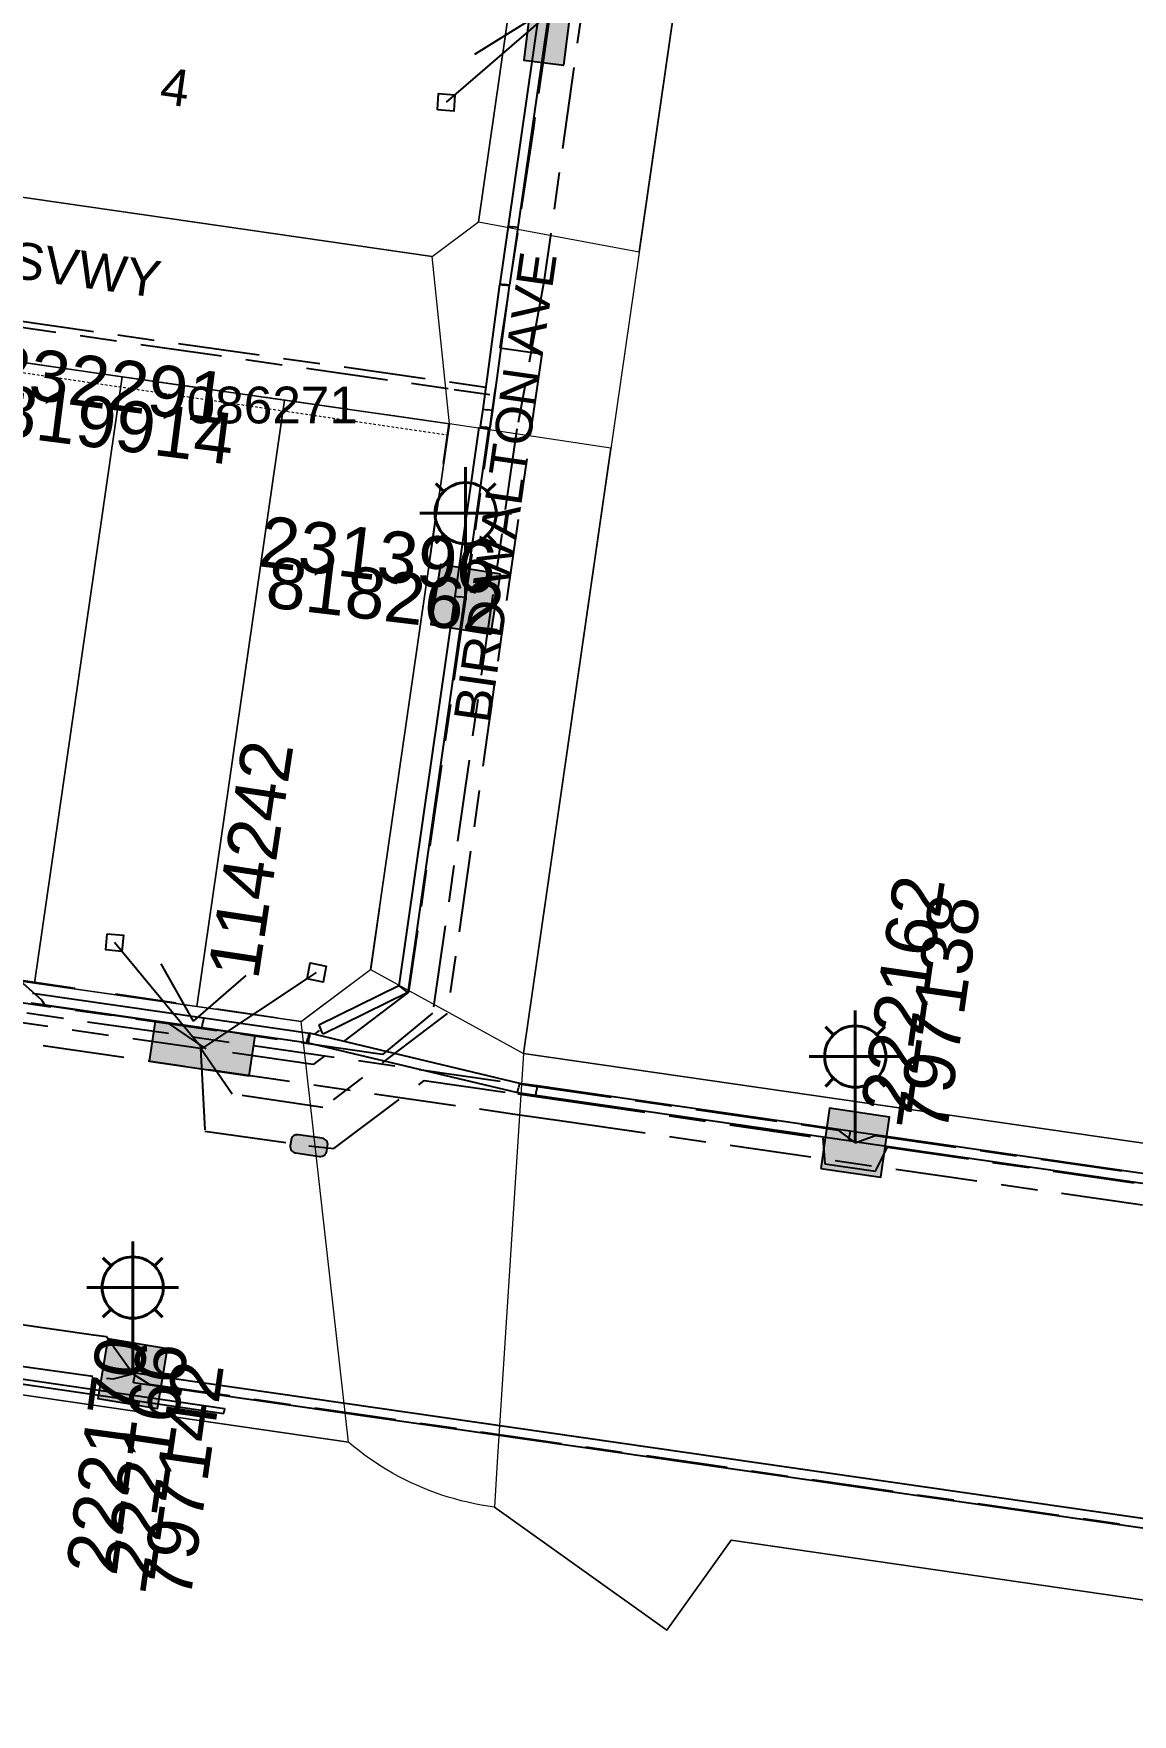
# Model space of a CAD drawing. Header units: metres. Extents: x 300545 to 301772, y 6244522 to 6246099.
# Drawn here: x 301083.4 to 301137.2, y 6244876.8 to 6244959.1 of the extents above; entities that cross this region are included whole.
import ezdxf
from ezdxf.enums import TextEntityAlignment as Align

# ---------------------------------------------------------------- set-up
doc = ezdxf.new("R2010")
doc.units = ezdxf.units.M
for name, pattern in [('Cable Exist UG', [8.2, 4, -1.2, 1.8, -1.2]), ('Dash', [5, 3, -2]), ('HIDDEN', [0.375, 0.25, -0.125]), ('HIDDEN2', [0.1875, 0.125, -0.0625])]:
    doc.linetypes.add(name, pattern=pattern)
doc.layers.get('0').update_dxf_attribs({"color": 6})
for name, color, linetype, lineweight in [('Cadastre Developer_SP_EXT', 9, 'Continuous', 5), ('Cadastre Land Parcels_SP_EXT', 9, 'Continuous', 5), ('Cadastre Other Property_SP_EXT', 9, 'HIDDEN', 5), ('Cadastre Roads_SP_EXT', 9, 'Continuous', 5)]:
    doc.layers.add(name, color=color, linetype=linetype, lineweight=lineweight)
for name, color, linetype in [('Duct_SP_EXT', 7, 'Continuous'), ('Equip_LV_EXT', 7, 'Continuous'), ('Equip_SP_SL_EXT', 7, 'Continuous'), ('Mains_HV_EXT', 7, 'Continuous'), ('Mains_LV_EXT', 7, 'Continuous'), ('Mains_LV_SL_EXT', 7, 'Continuous'), ('Mains_SL_EXT', 7, 'Continuous'), ('Services_SP_EXT', 7, 'Continuous'), ('SupportsUG_SP_LV_EXT', 7, 'Continuous'), ('SupportsUG_SP_LV_SL_EXT', 7, 'Continuous'), ('Trench_SP_EXT', 7, 'Continuous')]:
    doc.layers.add(name, color=color, linetype=linetype)
doc.styles.add('COLUMN_LABEL', font='arial.ttf')
doc.styles.add('iecARIAL', font='arial.ttf', dxfattribs={"height": 2})
doc.styles.add('POLE_LABEL', font='arial.ttf')
doc.styles.get("Standard").update_dxf_attribs({"font": 'arial.ttf'})

# ---------------------------------------------------------------- blocks, each defined once
blk = doc.blocks.new('COLUMN_EXT')
blk.add_hatch(color=256).paths.add_polyline_path([(-1.485, 1.485), (-1.485, -1.485), (1.485, -1.485), (1.485, 1.485)])
blk.add_lwpolyline([(-1.485, -1.485), (1.485, -1.485), (1.485, 1.485), (-1.485, 1.485)], close=True)
for tag, height, style, flags, p in [('ASSET_NUM', 2.5, 'COLUMN_LABEL', 8, (2, 2)), ('STRUCTURE_PLANT_NUMBER', 0.2, 'POLE_LABEL', 9, (1.813, 0.031)), ('STREET_CODE', 0.2, 'COLUMN_LABEL', 9, (1.813, -0.2))]:
    blk.add_attdef(tag, text='', height=height, dxfattribs=dict(style=style, flags=flags)).set_placement(p, align=Align.MIDDLE_LEFT)
at = {"flags": 9}
for tag, p in [('OWNED_BY', (1.813, -0.6)), ('STATE', (1.813, -0.8)), ('COLUMN_TYPE', (1.813, -0.4)), ('STREETNAME', (1.813, -1.6)), ('USAGE', (1.813, -1)), ('LEGEND', (1.813, -1.2)), ('LOCATION', (1.813, -1.4)), ('SUBURB', (1.813, -1.8)), ('NOTES', (1.813, -2))]:
    blk.add_attdef(tag, text='', height=0.2, dxfattribs=at).set_placement(p, align=Align.MIDDLE_LEFT)
at = {"flags": 1}
blk.add_attdef('Z', (1.813, -2.351), '', height=0.2, dxfattribs=at)
blk = doc.blocks.new('PILLAR_EXT')
blk.add_hatch(color=256).paths.add_polyline_path([(-2.475, 0.99), (-2.475, -0.99), (2.475, -0.99), (2.475, 0.99)])
blk.add_lwpolyline([(-2.475, -0.99), (2.475, -0.99), (2.475, 0.99), (-2.475, 0.99)], close=True)
at = {"style": 'iecARIAL', "flags": 8}
blk.add_attdef('ASSET_NUM', (1.5, 3.5), '', height=2.5, dxfattribs=at)
for tag, p, flags in [('OWNED_BY', (0, -0.2), 9), ('STATE', (0, -0.4), 9), ('SUPPORT_TYPE', (0, -0.6), 9), ('USAGE', (0, -0.8), 9), ('LEGEND', (0, -1), 9), ('STREETNAME', (0, -1.8), 9), ('LOCATION', (0, -1.2), 9), ('NOTES', (0, -1.4), 9), ('PARENT', (0, -1.6), 9), ('SUBURB', (0, -2), 1)]:
    blk.add_attdef(tag, p, '', height=0.2, dxfattribs=dict(flags=flags))
blk = doc.blocks.new('SL_LANTERN_EXT')
at = {"lineweight": 40}
for p, q in [((0, 1.968), (0, 6.468)), ((-1.459, 5.676), (-1.061, 5.278)), ((1.458, 5.676), (1.06, 5.278)), ((-2.25, 4.218), (2.25, 4.218)), ((-1.459, 2.759), (-1.061, 3.157)), ((0, 0), (0, 2.721)), ((1.458, 2.759), (1.06, 3.157))]:
    blk.add_line(p, q, dxfattribs=at)
blk.add_circle((0, 4.218), 1.5, dxfattribs=at)
at = {"style": 'iecARIAL', "flags": 8}
blk.add_attdef('ASSET_NUM', (1.5, 1.5), '', height=2.5, dxfattribs=at)
for tag, p, height, flags in [('CONSTRUCTED_VOLTAGE', (0.981, -0.653), 0.2, 9), ('CONTROL_TYPE', (0.981, -0.853), 0.2, 9), ('LNUMBER', (2.181, -3.253), 2.5, 8), ('OPERATING_VOLTAGE', (0.981, -1.653), 0.2, 9), ('LANTERN_PURPOSE', (0.981, -1.053), 0.2, 9), ('LANTERN_TYPE', (0.981, -1.253), 0.2, 9), ('NO_PHASES', (0.981, -1.453), 0.2, 9), ('ORIENTATION', (0.981, -1.853), 0.2, 9), ('OWNED_BY', (0.981, -2.053), 0.2, 9), ('STATE', (0.981, -2.253), 0.2, 9), ('CEXIST', (0.981, -2.653), 0.2, 9), ('USAGE', (0.981, -2.453), 0.2, 9), ('CNEW', (0.981, -2.853), 0.2, 9), ('CNUMBER', (0.981, -3.053), 0.2, 9), ('CREMOVE', (0.981, -3.253), 0.2, 9), ('CREPLACE', (0.981, -3.453), 0.2, 9), ('LKINGHEIGHT', (0.981, -3.653), 0.2, 9), ('LBRACKET', (0.981, -3.853), 0.2, 9), ('LBRACKETVOCAB', (0.981, -4.053), 0.2, 9), ('LCATEGORY', (0.981, -4.253), 0.2, 9), ('LCHARGE1', (0.981, -4.453), 0.2, 9), ('LCHARGE1PERCENT', (0.981, -4.653), 0.2, 9), ('LCHARGE2', (0.981, -4.853), 0.2, 9), ('LCHARGE2PERCENT', (0.981, -5.053), 0.2, 9), ('LCHARGE3', (0.981, -5.253), 0.2, 9), ('LCHARGE3PERCENT', (0.981, -5.453), 0.2, 9), ('LEXIST', (0.981, -5.653), 0.2, 9), ('LLAMP', (0.981, -5.853), 0.2, 9), ('LLAMPVOCAB', (0.981, -6.053), 0.2, 9), ('LMAST', (0.981, -6.253), 0.2, 9), ('LMASTVOCAB', (0.981, -6.453), 0.2, 9), ('LNEW', (0.981, -6.653), 0.2, 9), ('LANTNUMBER', (0.981, -6.853), 0.2, 9), ('LOUTREACH', (0.981, -7.253), 0.2, 9), ('LOUTREACHVOCAB', (0.981, -7.453), 0.2, 9), ('LRATECODE', (0.981, -7.653), 0.2, 9), ('LREMOVE', (0.981, -7.853), 0.2, 9), ('LREPLACE', (0.981, -8.053), 0.2, 9), ('LTYPE', (0.981, -8.253), 0.2, 9), ('STREETNAME', (0.981, -9.253), 0.2, 9), ('LTYPEVOCAB', (0.981, -8.453), 0.2, 9), ('LEGEND', (0.981, -8.653), 0.2, 9), ('LOCATION', (0.981, -8.853), 0.2, 9), ('NOTES', (0.981, -9.053), 0.2, 9), ('SUBURB', (0.981, -9.453), 0.2, 1)]:
    blk.add_attdef(tag, p, '', height=height, dxfattribs=dict(flags=flags))
blk = doc.blocks.new('CCP_EXT')
at = {"flags": 9}
for tag, p in [('USAGE', (0, -1.2)), ('LEGEND', (0, -1.4)), ('LIFE_SUPPORT', (0, -1.6)), ('STATE', (0, -1.8)), ('NOTES', (0, -2))]:
    blk.add_attdef(tag, text='', height=0.2, dxfattribs=at).set_placement(p, align=Align.MIDDLE_LEFT)
blk.add_wipeout([(0, 0.566), (0.566, 0), (0, -0.566), (-0.566, 0)])
blk.add_lwpolyline([(-0.566, 0), (0, 0.566), (0.566, 0), (0, -0.566), (-0.566, 0)])
at = {"flags": 1}
blk.add_attdef('Z', (0, 0), '', height=0.2, dxfattribs=at)
at = {"flags": 9}
for tag, p in [('CCP_TYPE', (0, 0)), ('OPERATING_VOLTAGE', (0, -0.6)), ('ORIENTATION', (0, -0.8)), ('CONSTRUCTED_VOLTAGE', (0, -0.2)), ('NO_PHASES', (0, -0.4)), ('OWNED_BY', (0, -1))]:
    blk.add_attdef(tag, text='', height=0.2, dxfattribs=at).set_placement(p, align=Align.MIDDLE_LEFT)
blk = doc.blocks.new('LV_STJ_EXT')
h = blk.add_hatch(color=256)
edge = h.paths.add_edge_path()
edge.add_ellipse((-0.586, 0.131), major_axis=(0.226, 0.226), ratio=1, start_angle=44.99996, end_angle=135)
edge.add_line((-0.906, 0.131), (-0.906, -0.131))
edge.add_ellipse((-0.586, -0.131), major_axis=(0.226, 0.226), ratio=1, start_angle=134.99996, end_angle=225)
edge.add_line((-0.586, -0.451), (0.586, -0.451))
edge.add_ellipse((0.586, -0.131), major_axis=(-0.226, 0.226), ratio=1, start_angle=134.99996, end_angle=225)
edge.add_line((0.906, -0.131), (0.906, 0.131))
edge.add_ellipse((0.586, 0.131), major_axis=(-0.226, 0.226), ratio=1, start_angle=224.99996, end_angle=315)
edge.add_line((0.586, 0.451), (-0.586, 0.451))
blk.add_lwpolyline([(-0.906, 0.131), (-0.906, -0.131, 0.414214), (-0.586, -0.451), (0.586, -0.451, 0.414214), (0.906, -0.131), (0.906, 0.131, 0.414214), (0.586, 0.451), (-0.586, 0.451, 0.414214)], format="xyb", close=True)
at = {"flags": 1}
blk.add_attdef('Z', (0, 0), '', height=0.2, dxfattribs=at)
at = {"flags": 9}
for tag, p in [('ORIENTATION', (0, 0)), ('USAGE', (0, -0.2)), ('LEGEND', (0, -0.4)), ('NOTES', (0, -0.6))]:
    blk.add_attdef(tag, text='', height=0.2, dxfattribs=at).set_placement(p, align=Align.MIDDLE_LEFT)

msp = doc.modelspace()

# ---------------------------------------------------------------- linework, layer by layer
at = {"layer": 'Cadastre Land Parcels_SP_EXT', "linetype": 'Continuous'}
for points in [[(301190.284, 6245201.916), (301150.525, 6245207.706), (301107.421, 6244909.211), (301147.239, 6244903.453), (301168.733, 6245052.713), (301190.284, 6245201.916)], [(301105.22, 6244949.935), (301106.792, 6244960.82), (301074.883, 6244965.422), (301073.027, 6244952.555), (301102.955, 6244948.241), (301105.22, 6244949.935)]]:
    msp.add_lwpolyline(points, close=True, dxfattribs=at)
at = {"layer": 'Cadastre Land Parcels_SP_EXT'}
for points in [[(301080.321, 6244943.417), (301080.176, 6244942.428), (301079.681, 6244942.499), (301075.539, 6244913.801), (301083.485, 6244912.657), (301087.773, 6244942.345), (301080.321, 6244943.417)], [(301095.72, 6244941.202), (301087.773, 6244942.345), (301083.485, 6244912.657), (301091.433, 6244911.512), (301095.72, 6244941.202)], [(301099.934, 6244913.321), (301103.791, 6244940.04), (301095.72, 6244941.202), (301091.433, 6244911.512), (301096.535, 6244910.778), (301099.934, 6244913.321)]]:
    msp.add_lwpolyline(points, close=True, dxfattribs=at)
at = {"layer": 'Cadastre Land Parcels_SP_EXT', "linetype": 'Continuous'}
msp.add_lwpolyline([(301176.385, 6244876.849), (301117.596, 6244885.378), (301114.447, 6244880.972), (301105.995, 6244887.001), (301105.995, 6244887.001), (301105.668, 6244887.046), (301105.342, 6244887.101), (301105.018, 6244887.163), (301104.695, 6244887.233), (301104.373, 6244887.311), (301104.054, 6244887.396), (301103.737, 6244887.49), (301103.422, 6244887.591), (301103.111, 6244887.699), (301102.801, 6244887.815), (301102.495, 6244887.939), (301102.191, 6244888.069), (301101.89, 6244888.207), (301101.594, 6244888.352), (301101.3, 6244888.504), (301101.011, 6244888.663), (301100.725, 6244888.831), (301100.444, 6244889.004), (301100.167, 6244889.183), (301099.894, 6244889.37), (301099.626, 6244889.563), (301099.363, 6244889.763), (301099.104, 6244889.968), (301098.851, 6244890.181), (301064.858, 6244895.112)], dxfattribs=at)
at = {"layer": 'Cadastre Other Property_SP_EXT', "linetype": 'HIDDEN2'}
msp.add_lwpolyline([(301080.321, 6244943.417), (301080.251, 6244942.938), (301103.713, 6244939.498), (301103.791, 6244940.04), (301080.321, 6244943.417)], close=True, dxfattribs=at)
at = {"layer": 'Cadastre Roads_SP_EXT', "linetype": 'Continuous'}
for points in [[(301126.979, 6245044.648), (301119.114, 6245046.148), (301118.12, 6245039.27), (301115.777, 6245023.042), (301114.348, 6245013.145), (301112.919, 6245003.25), (301111.479, 6244993.28), (301106.792, 6244960.82), (301105.22, 6244949.935), (301113.09, 6244948.467), (301126.979, 6245044.648)], [(301111.7, 6244938.845), (301103.791, 6244940.04), (301099.934, 6244913.321), (301107.421, 6244909.211), (301111.7, 6244938.845)]]:
    msp.add_lwpolyline(points, close=True, dxfattribs=at)
msp.add_lwpolyline([(301147.239, 6244903.453), (301107.421, 6244909.211), (301106.138, 6244889.219), (301105.995, 6244887.001), (301114.447, 6244880.972), (301117.596, 6244885.378), (301176.385, 6244876.849)], dxfattribs=at)
at = {"layer": 'Duct_SP_EXT'}
for p, q in [((301108.187, 6244960.264), (301106.665, 6244949.727)), ((301108.662, 6244960.195), (301107.14, 6244949.658)), ((301106.665, 6244949.727), (301106.257, 6244946.901)), ((301106.665, 6244949.727), (301106.902, 6244949.692)), ((301107.14, 6244949.658), (301106.732, 6244946.833)), ((301107.14, 6244949.658), (301106.902, 6244949.692)), ((301106.25, 6244946.863), (301105.426, 6244940.761)), ((301106.726, 6244946.799), (301105.902, 6244940.695)), ((301106.25, 6244946.863), (301106.488, 6244946.831)), ((301106.257, 6244946.901), (301106.494, 6244946.867)), ((301106.726, 6244946.799), (301106.488, 6244946.831)), ((301106.732, 6244946.833), (301106.494, 6244946.867)), ((301105.426, 6244940.761), (301105.303, 6244939.903)), ((301105.426, 6244940.761), (301105.664, 6244940.728)), ((301105.902, 6244940.695), (301105.664, 6244940.728)), ((301105.902, 6244940.695), (301105.779, 6244939.835)), ((301105.234, 6244939.854), (301104.055, 6244931.609)), ((301105.71, 6244939.786), (301104.53, 6244931.541)), ((301105.234, 6244939.854), (301105.472, 6244939.82)), ((301105.303, 6244939.903), (301105.541, 6244939.869)), ((301105.71, 6244939.786), (301105.472, 6244939.82)), ((301105.779, 6244939.835), (301105.541, 6244939.869)), ((301104.055, 6244931.609), (301101.322, 6244912.514)), ((301104.53, 6244931.541), (301101.761, 6244912.195)), ((301104.055, 6244931.609), (301104.292, 6244931.575)), ((301104.055, 6244931.609), (301104.292, 6244931.575)), ((301104.53, 6244931.541), (301104.292, 6244931.575)), ((301104.53, 6244931.541), (301104.292, 6244931.575)), ((301101.322, 6244912.514), (301101.542, 6244912.354)), ((301083.318, 6244911.687), (301091.694, 6244910.481)), ((301083.387, 6244912.162), (301091.763, 6244910.956)), ((301101.761, 6244912.195), (301101.542, 6244912.354)), ((301091.763, 6244910.956), (301091.728, 6244910.719)), ((301091.763, 6244910.956), (301091.728, 6244910.719)), ((301091.763, 6244910.956), (301096.961, 6244910.208)), ((301091.694, 6244910.481), (301091.728, 6244910.719)), ((301091.694, 6244910.481), (301091.728, 6244910.719)), ((301091.694, 6244910.481), (301096.892, 6244909.733)), ((301096.812, 6244909.746), (301096.867, 6244909.979)), ((301096.923, 6244910.213), (301096.867, 6244909.979)), ((301096.892, 6244909.733), (301096.926, 6244909.971)), ((301096.923, 6244910.213), (301107.224, 6244907.764)), ((301096.961, 6244910.208), (301096.926, 6244909.971)), ((301097.396, 6244910.59), (301097.502, 6244910.375)), ((301097.607, 6244910.159), (301097.502, 6244910.375)), ((301096.812, 6244909.746), (301107.134, 6244907.292)), ((300985.485, 6244907.459), (301092.786, 6244891.821)), ((301107.134, 6244907.292), (301107.179, 6244907.528)), ((301107.224, 6244907.764), (301107.179, 6244907.528)), ((301107.224, 6244907.764), (301108.096, 6244907.638)), ((301108.096, 6244907.638), (301108.062, 6244907.401)), ((301108.096, 6244907.638), (301108.062, 6244907.401)), ((301108.096, 6244907.638), (301108.096, 6244907.638)), ((301108.096, 6244907.638), (301123.412, 6244905.423)), ((300985.45, 6244907.222), (301092.752, 6244891.584)), ((301107.134, 6244907.292), (301108.028, 6244907.163)), ((301108.028, 6244907.163), (301108.062, 6244907.401)), ((301108.028, 6244907.163), (301108.062, 6244907.401)), ((301108.028, 6244907.163), (301108.028, 6244907.163)), ((301108.028, 6244907.163), (301123.338, 6244904.949)), ((301123.338, 6244904.949), (301123.375, 6244905.186)), ((301123.412, 6244905.423), (301123.375, 6244905.186)), ((301123.412, 6244905.423), (301123.707, 6244905.374)), ((301123.628, 6244904.901), (301123.667, 6244905.138)), ((301123.633, 6244904.9), (301123.667, 6244905.138)), ((301123.702, 6244905.375), (301123.667, 6244905.138)), ((301123.707, 6244905.374), (301123.667, 6244905.138)), ((301123.702, 6244905.375), (301147.03, 6244902.008)), ((301123.338, 6244904.949), (301123.628, 6244904.901)), ((301123.633, 6244904.9), (301146.961, 6244901.533)), ((301088.391, 6244893.552), (301088.357, 6244893.315)), ((301144.633, 6244885.448), (301088.391, 6244893.552)), ((301088.323, 6244893.077), (301088.357, 6244893.315)), ((301144.564, 6244884.973), (301088.323, 6244893.077)), ((301092.786, 6244891.821), (301092.769, 6244891.702)), ((301092.752, 6244891.584), (301092.769, 6244891.702))]:
    msp.add_line(p, q, dxfattribs=at)
at = {"layer": 'Mains_HV_EXT', "linetype": 'Cable Exist UG'}
msp.add_lwpolyline([(301069.426, 6244891.63), (301071.267, 6244890.577), (301073.894, 6244894.809), (301075.783, 6244910.784), (301075.783, 6244910.784), (301106.994, 6244906.242), (301109.423, 6244905.89), (301109.423, 6244905.89), (301146.81, 6244900.484), (301149.794, 6244900.055), (301149.794, 6244900.055), (301226.429, 6244889.052)], dxfattribs=at)
at = {"layer": 'Mains_LV_EXT', "linetype": 'Cable Exist UG'}
for points in [[(301067.211, 6244913.02), (301072.064, 6244912.28), (301072.064, 6244912.28), (301091.608, 6244909.467)], [(301091.608, 6244909.467), (301091.816, 6244905.409), (301096.868, 6244904.707)], [(301096.919, 6244904.69), (301098.132, 6244904.557), (301102.565, 6244907.889), (301107.136, 6244907.232), (301109.401, 6244906.904), (301109.401, 6244906.904), (301122.076, 6244905.061), (301122.168, 6244903.806), (301124.654, 6244903.447), (301125.244, 6244904.627), (301146.953, 6244901.474), (301148.863, 6244901.199), (301148.863, 6244901.199), (301169.587, 6244898.199), (301169.902, 6244896.896), (301172.036, 6244896.616), (301172.816, 6244897.764), (301193.677, 6244894.765), (301248.48, 6244886.836)]]:
    msp.add_lwpolyline(points, dxfattribs=at)
at = {"layer": 'Mains_LV_SL_EXT', "linetype": 'Cable Exist UG'}
msp.add_lwpolyline([(301079.848, 6244941.242), (301082.407, 6244945.125), (301082.407, 6244945.125), (301106.034, 6244941.777), (301104.569, 6244931.43)], dxfattribs=at)
at = {"layer": 'Mains_SL_EXT', "linetype": 'Cable Exist UG'}
for points in [[(301088.287, 6244893.532), (301087.001, 6244895.329), (301087.001, 6244895.329), (301086.36, 6244895.42), (301086.36, 6244895.42), (301070.632, 6244897.676), (301070.36, 6244897.715), (301070.36, 6244897.715), (301068.725, 6244897.949), (301070.457, 6244911.006), (301070.457, 6244911.006), (301074.694, 6244910.527), (301075.4, 6244911.764)], [(301123.662, 6244904.842), (301124.634, 6244905.201), (301124.634, 6244905.201), (301147.024, 6244901.968), (301148.519, 6244901.754), (301148.519, 6244901.754), (301170.318, 6244898.612), (301171.193, 6244897.993)], [(301043.141, 6244900.205), (301045.046, 6244901.498), (301045.046, 6244901.498), (301062.798, 6244898.828), (301064.736, 6244898.498), (301066.141, 6244896.299), (301066.141, 6244896.299), (301086.999, 6244893.308), (301087.323, 6244893.284), (301088.287, 6244893.532)], [(301088.287, 6244893.532), (301089.092, 6244893.026), (301089.092, 6244893.026), (301143.535, 6244885.181), (301144.543, 6244885.545)]]:
    msp.add_lwpolyline(points, dxfattribs=at)
at = {"layer": 'Trench_SP_EXT', "linetype": 'Cable Exist UG'}
for points in [[(301108.424, 6244960.229), (301105.03, 6244958.117)], [(301079.848, 6244941.242), (301080.564, 6244945.1), (301080.564, 6244945.1), (301104.033, 6244941.723), (301105.77, 6244941.47)], [(301091.26, 6244910.786), (301089.684, 6244913.605)], [(301091.26, 6244910.786), (301093.839, 6244913.029)], [(301097.414, 6244910.338), (301097.202, 6244910.179)]]:
    msp.add_lwpolyline(points, dxfattribs=at)

# ---------------------------------------------------------------- block references
at = {"layer": 'Equip_LV_EXT', "rotation": 171.8084366812709}
msp.add_blockref('LV_STJ_EXT', (301096.917, 6244904.7), dxfattribs=at)
at = {"layer": 'Equip_SP_SL_EXT'}
ref = msp.add_blockref('SL_LANTERN_EXT', (301079.848, 6244941.242), dxfattribs=at)
ref.add_attrib('ASSET_NUM', '232291', dxfattribs={"layer": '0', "height": 2.5, "rotation": 352.69359, "style": 'iecARIAL'}).set_placement((301081.348, 6244942.742), align=Align.MIDDLE_LEFT)
ref = msp.add_blockref('SL_LANTERN_EXT', (301104.588, 6244931.444), dxfattribs=at)
ref.add_attrib('ASSET_NUM', '231396', dxfattribs={"layer": '0', "height": 2.5, "rotation": 353.23383, "style": 'iecARIAL'}).set_placement((301106.088, 6244932.944), align=Align.MIDDLE_RIGHT)
ref = msp.add_blockref('SL_LANTERN_EXT', (301123.662, 6244904.842), dxfattribs=at)
ref.add_attrib('ASSET_NUM', '222162', dxfattribs={"layer": '0', "height": 2.5, "rotation": 81.77177, "style": 'iecARIAL'}).set_placement((301125.162, 6244906.342), align=Align.MIDDLE_LEFT)
ref = msp.add_blockref('SL_LANTERN_EXT', (301088.287, 6244893.532), dxfattribs=at)
ref.add_attrib('ASSET_NUM', '222170', dxfattribs={"layer": '0', "height": 2.5, "rotation": 82.32148, "style": 'iecARIAL'}).set_placement((301089.787, 6244895.032), align=Align.BOTTOM_RIGHT)
ref = msp.add_blockref('SL_LANTERN_EXT', (301088.287, 6244893.532), dxfattribs=at)
ref.add_attrib('ASSET_NUM', '222166', dxfattribs={"layer": '0', "height": 2.5, "rotation": 81.66256, "style": 'iecARIAL'}).set_placement((301089.787, 6244895.032), align=Align.MIDDLE_RIGHT)
at = {"layer": 'SupportsUG_SP_LV_EXT'}
ref = msp.add_blockref('PILLAR_EXT', (301108.721, 6244960.188), dxfattribs=dict(at, rotation=82.86678476201227))
ref.add_attrib('ASSET_NUM', '114243', dxfattribs={"layer": '0', "height": 2.5, "rotation": 352.16305, "style": 'iecARIAL'}).set_placement((301110.221, 6244963.688), align=Align.MIDDLE_RIGHT)
ref = msp.add_blockref('PILLAR_EXT', (301091.689, 6244909.455), dxfattribs=dict(at, rotation=351.5844299214872))
ref.add_attrib('ASSET_NUM', '114242', dxfattribs={"layer": '0', "height": 2.5, "rotation": 81.40834, "style": 'iecARIAL'}).set_placement((301093.189, 6244912.955), align=Align.MIDDLE_LEFT)
at = {"layer": 'SupportsUG_SP_LV_SL_EXT'}
ref = msp.add_blockref('COLUMN_EXT', (301079.848, 6244941.242), dxfattribs=dict(at, rotation=83.84083697038008))
ref.add_attrib('ASSET_NUM', '819914', dxfattribs={"layer": '0', "height": 2.5, "rotation": 352.70348, "style": 'COLUMN_LABEL'}).set_placement((301081.848, 6244941.992), align=Align.TOP_LEFT)
ref = msp.add_blockref('COLUMN_EXT', (301104.588, 6244931.444), dxfattribs=dict(at, rotation=170.7980998173301))
ref.add_attrib('ASSET_NUM', '818262', dxfattribs={"layer": '0', "height": 2.5, "rotation": 353.23383, "style": 'COLUMN_LABEL'}).set_placement((301106.588, 6244932.194), align=Align.TOP_RIGHT)
ref = msp.add_blockref('COLUMN_EXT', (301123.662, 6244904.842), dxfattribs=dict(at, rotation=351.7717653430571))
ref.add_attrib('ASSET_NUM', '797138', dxfattribs={"layer": '0', "height": 2.5, "rotation": 81.77177, "style": 'COLUMN_LABEL'}).set_placement((301125.662, 6244905.592), align=Align.TOP_LEFT)
ref = msp.add_blockref('COLUMN_EXT', (301088.287, 6244893.532), dxfattribs=dict(at, rotation=260.5376777042496))
ref.add_attrib('ASSET_NUM', '797142', dxfattribs={"layer": '0', "height": 2.5, "rotation": 81.80039, "style": 'COLUMN_LABEL'}).set_placement((301090.287, 6244894.282), align=Align.TOP_RIGHT)

# ---------------------------------------------------------------- texts
at = {"layer": 'Cadastre Land Parcels_SP_EXT'}
msp.add_text('4', height=1.8, rotation=352.13936, dxfattribs=at).set_placement((301089.549, 6244955.733))
at = {"layer": 'Cadastre Other Property_SP_EXT'}
msp.add_text('086271', height=1.8, dxfattribs=at).set_placement((301090.926, 6244940.062))
at = {"layer": 'Cadastre Roads_SP_EXT'}
for s, rotation, p in [('BRAVO SVWY', 352.10836, (301072.778, 6244948.522)), ('BIRD WALTON AVE', 81.86252, (301105.778, 6244925.332))]:
    msp.add_text(s, height=1.8, rotation=rotation, dxfattribs=at).set_placement(p)

# ---------------------------------------------------------------- next in the draw order: block references
at = {"layer": 'Services_SP_EXT'}
for p, rotation in [((301103.635, 6244955.785), 40.86678502487743), ((301087.401, 6244914.638), 309.5844302785815), ((301097.293, 6244913.175), 213.5844302973023)]:
    msp.add_blockref('CCP_EXT', p, dxfattribs=dict(at, rotation=rotation))

# ---------------------------------------------------------------- next in the draw order: linework, layer by layer
at = {"layer": 'Cadastre Developer_SP_EXT', "linetype": 'Dash'}
msp.add_lwpolyline([(301103.772, 6244940.039), (301071.809, 6244944.649), (301067.659, 6244915.045), (301096.566, 6244910.801), (301099.966, 6244913.346), (301103.772, 6244940.039)], close=True, dxfattribs=at)
at = {"layer": 'Cadastre Roads_SP_EXT', "linetype": 'Continuous'}
for points in [[(301102.955, 6244948.241), (301073.027, 6244952.555), (301042.731, 6244956.938), (301041.587, 6244949.017), (301071.885, 6244944.637), (301079.332, 6244943.559), (301079.187, 6244942.571), (301079.681, 6244942.499), (301080.176, 6244942.428), (301080.321, 6244943.417), (301087.773, 6244942.345), (301095.72, 6244941.202), (301103.791, 6244940.04), (301102.955, 6244948.241)], [(301096.535, 6244910.778), (301091.433, 6244911.512), (301083.485, 6244912.657), (301075.539, 6244913.801), (301067.602, 6244914.943), (301042.478, 6244918.565), (301040.663, 6244898.61), (301064.858, 6244895.112), (301098.851, 6244890.181), (301096.535, 6244910.778)]]:
    msp.add_lwpolyline(points, close=True, dxfattribs=at)
at = {"layer": 'Duct_SP_EXT'}
for p, q in [((301101.322, 6244912.514), (301097.396, 6244910.59)), ((301101.761, 6244912.195), (301097.607, 6244910.159))]:
    msp.add_line(p, q, dxfattribs=at)
at = {"layer": 'Mains_HV_EXT', "linetype": 'Cable Exist UG'}
msp.add_lwpolyline([(301069.86, 6245145.854), (301069.7, 6245144.145), (301064.567, 6245143.162), (301055.651, 6245081.547), (301062.214, 6245072.766), (301109.926, 6245065.672), (301108.91, 6245056.495), (301116.143, 6245055.425), (301122.382, 6245046.82), (301108.419, 6244946.989), (301107.097, 6244939.801), (301102.973, 6244911.189), (301100.517, 6244909.167), (301074.057, 6244912.946), (301071.293, 6244892.714), (301069.423, 6244891.492)], dxfattribs=at)
at = {"layer": 'Mains_LV_EXT', "linetype": 'Cable Exist UG'}
msp.add_lwpolyline([(301108.723, 6244960.18), (301107.907, 6244954.519), (301107.907, 6244954.519), (301106.261, 6244943.754), (301108.316, 6244943.471), (301108.316, 6244943.471), (301103.691, 6244911.16), (301097.6, 6244906.57), (301097.6, 6244906.57), (301093.159, 6244907.22), (301091.608, 6244909.467)], dxfattribs=at)
at = {"layer": 'Mains_LV_SL_EXT', "linetype": 'Cable Exist UG'}
msp.add_lwpolyline([(301104.588, 6244931.444), (301101.793, 6244912.205), (301097.127, 6244908.669), (301097.127, 6244908.669), (301091.991, 6244909.412)], dxfattribs=at)
at = {"layer": 'Mains_SL_EXT', "linetype": 'Cable Exist UG'}
msp.add_lwpolyline([(301075.597, 6244911.77), (301076.562, 6244912.107), (301076.562, 6244912.107), (301077.963, 6244911.936), (301077.963, 6244911.936), (301107.207, 6244907.726), (301107.748, 6244907.648), (301107.748, 6244907.648), (301121.782, 6244905.619), (301122.834, 6244905.454), (301123.662, 6244904.842)], dxfattribs=at)
at = {"layer": 'Services_SP_EXT'}
for points in [[(301108.721, 6244960.188), (301103.635, 6244955.785)], [(301079.394, 6244915.772), (301083.827, 6244911.839), (301083.986, 6244911.574), (301083.986, 6244911.574), (301089.998, 6244910.709), (301091.865, 6244909.43)], [(301091.689, 6244909.455), (301087.401, 6244914.638)], [(301091.689, 6244909.455), (301097.293, 6244913.175)]]:
    msp.add_lwpolyline(points, dxfattribs=at)

doc.saveas('drawing.dxf')
